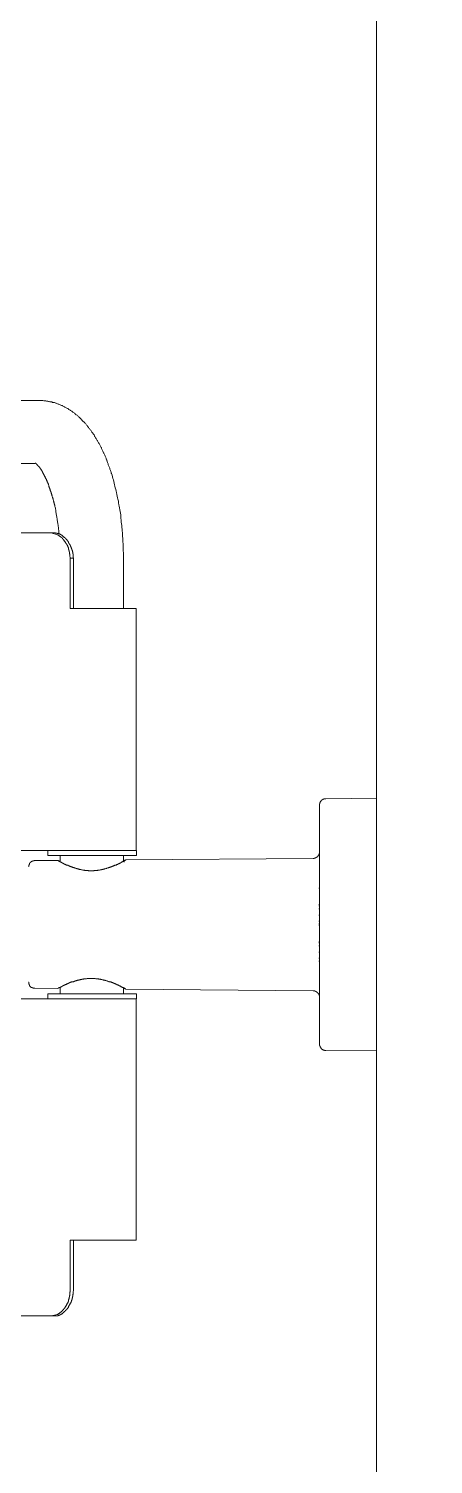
# Model space of a CAD drawing. Header units: millimetres. Extents: x -8913 to 62688, y -13000 to 43000.
# Drawn here: x 14667.4 to 14734.4, y 15195.5 to 15433.3 of the extents above; entities that cross this region are included whole.
import ezdxf
from ezdxf.xclip import XClip

# ---------------------------------------------------------------- set-up
doc = ezdxf.new("R2010")
doc.units = ezdxf.units.MM
doc.header["$MEASUREMENT"] = 0
doc.header["$XCLIPFRAME"] = 0
for name, color, linetype, lineweight in [('1735 X DT-5BR-GFP$0$M--PLASTER-0', 8, 'Continuous', 9), ('1735 X DT-5BR-GFP$0$N--SANITARY-1', 9, 'Continuous', 18), ('1735 X DT-5BR-GFP-Ext$0$A-HATCH ID PAVING', 251, 'Continuous', 0), ('Z--X-REF', 7, 'Continuous', 0)]:
    doc.layers.add(name, color=color, linetype=linetype, lineweight=lineweight)

# ---------------------------------------------------------------- blocks, each defined once
blk = doc.blocks.new('1735 X DT-5BR-GFP$0$A$C491B616C')
at = {"lineweight": 9, "ltscale": 5}
for points in [[(-35.2, 0), (-35.03, -13.64)], [(-35.2, 0), (32.71, 0)], [(32.62, -13.64), (32.71, 0)], [(-35.03, -13.64), (-35.03, -13.73), (-35.03, -13.81), (-35.03, -13.9), (-35.03, -13.98), (-35.03, -14.07), (-35.03, -14.15), (-34.94, -14.15), (-34.94, -14.24), (-34.94, -14.32), (-34.86, -14.41), (-34.86, -14.5), (-34.77, -14.5), (-34.77, -14.58), (-34.77, -14.67), (-34.69, -14.67), (-34.69, -14.75), (-34.6, -14.75), (-34.6, -14.84), (-34.52, -14.84), (-34.52, -14.92), (-34.43, -14.92), (-34.43, -15.01), (-34.35, -15.01), (-34.26, -15.09), (-34.18, -15.09), (-34.18, -15.18), (-34.09, -15.18), (-34, -15.18), (-33.92, -15.26), (-33.83, -15.26), (-33.75, -15.26), (-33.66, -15.26), (-33.66, -15.35), (-33.58, -15.35), (-33.49, -15.35), (-33.41, -15.35), (-33.32, -15.35)], [(-1.2, -15.35), (-33.32, -15.35)], [(-19.01, -17.05), (-19.01, -16.97), (-19.01, -16.88), (-19.01, -16.8), (-19.09, -16.8), (-19.09, -16.71), (-19.09, -16.63), (-19.09, -16.54), (-19.09, -16.46), (-19.18, -16.46), (-19.18, -16.37), (-19.18, -16.29), (-19.26, -16.29), (-19.26, -16.2), (-19.26, -16.12), (-19.35, -16.12), (-19.35, -16.03), (-19.44, -15.95), (-19.44, -15.86), (-19.52, -15.86), (-19.52, -15.78), (-19.61, -15.78), (-19.69, -15.69), (-19.78, -15.69), (-19.78, -15.6), (-19.86, -15.6), (-19.86, -15.52), (-19.95, -15.52), (-20.03, -15.52), (-20.12, -15.43), (-20.2, -15.43), (-20.29, -15.43), (-20.29, -15.35), (-20.37, -15.35), (-20.46, -15.35), (-20.54, -15.35), (-20.63, -15.35), (-20.71, -15.35)], [(-11, -15.52), (-11, -15.35)], [(-6.57, -15.52), (-6.57, -15.35)], [(-6.23, -15.52), (-6.23, -15.35)], [(-5.46, -15.52), (-5.46, -15.35)], [(-3.76, -15.52), (-3.76, -15.35)], [(-2.14, -15.52), (-2.14, -15.35)], [(-1.37, -15.52), (-1.37, -15.35)], [(30.92, -15.35), (-1.2, -15.35)], [(-1.03, -15.52), (-1.03, -15.35)], [(3.4, -15.52), (3.4, -15.35)], [(3.74, -15.52), (3.74, -15.35)], [(4.51, -15.52), (4.51, -15.35)], [(6.21, -15.52), (6.21, -15.35)], [(7.83, -15.52), (7.83, -15.35)], [(8.6, -15.52), (8.6, -15.35)], [(18.31, -15.35), (18.22, -15.35), (18.14, -15.35), (18.05, -15.35), (17.97, -15.35), (17.88, -15.35), (17.88, -15.43), (17.8, -15.43), (17.71, -15.43), (17.63, -15.43), (17.63, -15.52), (17.54, -15.52), (17.46, -15.52), (17.46, -15.6), (17.37, -15.6), (17.29, -15.69), (17.2, -15.69), (17.2, -15.78), (17.12, -15.78), (17.12, -15.86), (17.03, -15.86), (17.03, -15.95), (16.95, -15.95), (16.95, -16.03), (16.86, -16.12), (16.86, -16.2), (16.78, -16.2), (16.78, -16.29), (16.78, -16.37), (16.69, -16.37), (16.69, -16.46), (16.69, -16.54), (16.69, -16.63), (16.61, -16.63), (16.61, -16.71), (16.61, -16.8), (16.61, -16.88), (16.61, -16.97), (16.61, -17.05)], [(30.92, -15.35), (31.01, -15.35), (31.09, -15.35), (31.17, -15.35), (31.26, -15.35), (31.26, -15.26), (31.35, -15.26), (31.43, -15.26), (31.52, -15.26), (31.52, -15.18), (31.6, -15.18), (31.68, -15.18), (31.77, -15.09), (31.86, -15.09), (31.86, -15.01), (31.94, -15.01), (32.03, -14.92), (32.11, -14.84), (32.2, -14.75), (32.28, -14.67), (32.28, -14.58), (32.37, -14.58), (32.37, -14.5), (32.45, -14.41), (32.45, -14.32), (32.54, -14.24), (32.54, -14.15), (32.54, -14.07), (32.54, -13.98), (32.62, -13.98), (32.62, -13.9), (32.62, -13.81), (32.62, -13.73), (32.62, -13.64)], [(-19.01, -17.05), (-18.58, -67.53)], [(16.18, -67.53), (16.61, -17.05)], [(-21.14, -64.64), (-86.15, -64.64)], [(-86.15, -64.64), (-86.15, -82.37)], [(-19.78, -64.55), (-21.14, -64.55)], [(-21.14, -76.57), (-21.14, -64.55)], [(-19.78, -88.43), (-19.78, -64.55)], [(18.74, -64.55), (17.37, -64.55)], [(17.37, -64.55), (17.37, -88.43)], [(18.74, -64.55), (18.74, -76.57)], [(83.66, -64.64), (18.74, -64.64)], [(83.66, -64.64), (83.66, -82.37)], [(-99.69, -68.05), (-100.72, -68.05), (-101.14, -68.05), (-101.65, -68.13), (-102.17, -68.13), (-102.68, -68.13), (-103.1, -68.13), (-103.61, -68.13), (-104.13, -68.22), (-104.64, -68.22), (-105.06, -68.22), (-105.57, -68.3), (-106.08, -68.3), (-106.51, -68.3), (-107.02, -68.39), (-107.53, -68.39), (-107.96, -68.47), (-108.47, -68.47), (-108.98, -68.56), (-109.41, -68.64), (-109.92, -68.64), (-110.43, -68.73), (-110.86, -68.81), (-111.37, -68.81), (-111.79, -68.9), (-112.3, -68.98), (-112.73, -69.07), (-113.24, -69.16), (-113.67, -69.24), (-114.09, -69.32), (-114.6, -69.41), (-115.03, -69.41), (-115.54, -69.58), (-115.97, -69.67), (-116.39, -69.75), (-116.82, -69.84), (-117.33, -69.92), (-117.76, -70.01), (-118.18, -70.09), (-118.61, -70.26), (-119.04, -70.35), (-119.46, -70.43), (-119.89, -70.52), (-120.31, -70.69), (-120.74, -70.78), (-121.17, -70.94), (-121.59, -71.03), (-122.02, -71.12), (-122.27, -71.2), (-122.44, -71.29), (-122.61, -71.37), (-122.87, -71.37), (-123.04, -71.46), (-123.3, -71.54), (-123.47, -71.63), (-123.64, -71.71), (-123.89, -71.71), (-124.06, -71.8), (-124.23, -71.88), (-124.49, -71.97), (-124.66, -72.05), (-124.83, -72.14), (-125.08, -72.14), (-125.26, -72.22), (-125.43, -72.31), (-125.68, -72.4), (-125.85, -72.48), (-126.02, -72.57), (-126.19, -72.65), (-126.45, -72.74), (-126.62, -72.74), (-126.79, -72.82), (-126.96, -72.91), (-127.13, -72.99), (-127.39, -73.08), (-127.55, -73.16), (-127.73, -73.25), (-127.9, -73.33), (-128.07, -73.42), (-128.24, -73.5), (-128.49, -73.59), (-128.66, -73.67), (-128.83, -73.76), (-129.01, -73.85), (-129.18, -73.93), (-129.34, -74.01), (-129.51, -74.1), (-129.69, -74.19), (-129.86, -74.27), (-130.03, -74.36), (-130.2, -74.44), (-130.37, -74.53), (-130.54, -74.61), (-130.71, -74.78), (-130.88, -74.87), (-131.05, -74.95), (-131.22, -75.04), (-131.39, -75.12), (-131.56, -75.21), (-131.73, -75.29), (-131.9, -75.38), (-132.07, -75.55), (-132.24, -75.64), (-132.41, -75.72), (-132.5, -75.81), (-132.67, -75.89), (-132.84, -75.98), (-133.01, -76.15), (-133.18, -76.23), (-133.35, -76.32), (-133.44, -76.4), (-133.61, -76.57), (-133.78, -76.66), (-133.95, -76.74), (-134.12, -76.83), (-134.2, -77), (-134.37, -77.08), (-134.54, -77.17), (-134.63, -77.34), (-134.8, -77.43), (-134.97, -77.51), (-135.14, -77.68), (-135.22, -77.77), (-135.39, -77.85), (-135.48, -78.02), (-135.65, -78.11), (-135.82, -78.19), (-135.91, -78.36), (-136.08, -78.45), (-136.25, -78.62), (-136.33, -78.7), (-136.5, -78.88), (-136.59, -78.96), (-136.76, -79.13), (-136.84, -79.22), (-137.01, -79.3), (-137.1, -79.47), (-137.27, -79.64), (-137.35, -79.73), (-137.52, -79.9), (-137.61, -79.98), (-137.69, -80.15), (-137.86, -80.24), (-137.95, -80.41), (-138.12, -80.49), (-138.21, -80.67), (-138.29, -80.84), (-138.46, -80.92), (-138.55, -81.09), (-138.63, -81.26), (-138.8, -81.35), (-138.89, -81.52), (-138.97, -81.69), (-139.06, -81.77), (-139.23, -81.95), (-139.31, -82.12), (-139.4, -82.29), (-139.48, -82.37), (-139.57, -82.54), (-139.65, -82.71), (-139.74, -82.88), (-139.91, -82.97), (-139.99, -83.14), (-140.08, -83.31), (-140.17, -83.48), (-140.25, -83.65), (-140.34, -83.82), (-140.42, -83.91), (-140.51, -84.08), (-140.59, -84.25), (-140.68, -84.42), (-140.76, -84.59), (-140.76, -84.76), (-140.85, -84.93), (-140.93, -85.1), (-141.02, -85.27), (-141.1, -85.44), (-141.1, -85.61), (-141.19, -85.78), (-141.27, -85.95), (-141.36, -86.12), (-141.36, -86.29), (-141.44, -86.47), (-141.53, -86.63), (-141.53, -86.81), (-141.61, -86.97), (-141.61, -87.15), (-141.7, -87.32), (-141.78, -87.49), (-141.78, -87.66), (-141.78, -87.83), (-141.87, -88), (-141.87, -88.25), (-141.96, -88.43), (-141.96, -88.6), (-141.96, -88.77), (-142.04, -88.94), (-142.04, -89.11), (-142.04, -89.28), (-142.04, -89.45), (-142.13, -89.71), (-142.13, -89.88), (-142.13, -90.05), (-142.13, -90.22), (-142.13, -90.39), (-142.13, -90.56), (-142.13, -90.98)], [(-86.15, -68.05), (-99.69, -68.05)], [(-18.24, -68.05), (-19.78, -68.05)], [(-18.5, -67.53), (-18.58, -67.45), (-18.58, -67.53), (-18.5, -67.53), (-18.5, -67.62), (-18.41, -67.62), (-18.41, -67.7), (-18.41, -67.79), (-18.33, -67.79), (-18.33, -67.88), (-18.33, -67.96), (-18.24, -67.96), (-18.24, -68.05), (-18.16, -68.13), (-18.16, -68.22), (-18.07, -68.3), (-18.07, -68.39), (-18.07, -68.47), (-17.99, -68.47), (-17.99, -68.56), (-17.9, -68.64), (-17.9, -68.73), (-17.82, -68.81), (-17.82, -68.9), (-17.73, -68.9), (-17.73, -68.98), (-17.73, -69.07), (-17.65, -69.16), (-17.65, -69.24), (-17.56, -69.32), (-17.56, -69.41), (-17.56, -69.49), (-17.48, -69.49), (-17.48, -69.58), (-17.39, -69.67), (-17.39, -69.75), (-17.39, -69.84), (-17.3, -69.92), (-17.22, -70.01), (-17.22, -70.09), (-17.22, -70.18), (-17.14, -70.26), (-17.14, -70.35), (-17.05, -70.43), (-17.05, -70.52), (-17.05, -70.6), (-16.97, -70.69), (-16.97, -70.78), (-16.88, -70.86), (-16.88, -70.94), (-16.88, -71.03), (-16.79, -71.12), (-16.79, -71.2), (-16.71, -71.29), (-16.71, -71.37), (-16.71, -71.46), (-16.62, -71.54), (-16.62, -71.71), (-16.54, -71.8), (-16.54, -71.88), (-16.54, -71.97), (-16.45, -72.05), (-16.45, -72.14), (-16.45, -72.22), (-16.37, -72.4), (-16.37, -72.48), (-16.37, -72.57), (-16.28, -72.65), (-16.28, -72.74), (-16.28, -72.82), (-16.2, -72.99), (-16.2, -73.08), (-16.2, -73.16), (-16.11, -73.25), (-16.11, -73.42), (-16.11, -73.5), (-16.03, -73.59), (-16.03, -73.67), (-16.03, -73.85), (-16.03, -73.93), (-15.94, -74.01), (-15.94, -74.19), (-15.94, -74.27), (-15.94, -74.36), (-15.86, -74.53), (-15.86, -74.61), (-15.86, -74.7), (-15.86, -74.87), (-15.86, -74.95), (-15.77, -75.04), (-15.77, -75.21), (-15.77, -75.29), (-15.77, -75.38), (-15.77, -75.55), (-15.77, -75.64), (-15.77, -75.72), (-15.77, -75.89), (-15.77, -75.98), (-15.69, -76.06), (-15.69, -76.23), (-15.69, -76.32), (-15.69, -76.49), (-15.69, -76.57), (-15.69, -76.66), (-15.69, -76.83), (-15.69, -76.92), (-15.69, -77), (-15.69, -77.17), (-15.69, -77.26), (-15.69, -77.43), (-15.77, -77.51), (-15.77, -77.6), (-15.77, -77.77), (-15.77, -77.85), (-15.77, -77.94), (-15.77, -78.11), (-15.77, -78.19), (-15.77, -78.28), (-15.77, -78.45), (-15.86, -78.53), (-15.86, -78.62), (-15.86, -78.79), (-15.86, -78.88), (-15.86, -78.96), (-15.94, -79.13), (-15.94, -79.22), (-15.94, -79.3), (-15.94, -79.39), (-16.03, -79.56), (-16.03, -79.64), (-16.03, -79.73), (-16.03, -79.9), (-16.11, -79.98), (-16.11, -80.07), (-16.11, -80.15), (-16.2, -80.24), (-16.2, -80.41), (-16.2, -80.49), (-16.28, -80.58), (-16.28, -80.67), (-16.28, -80.75), (-16.37, -80.92), (-16.37, -81.01), (-16.37, -81.09), (-16.45, -81.18), (-16.45, -81.26), (-16.45, -81.35), (-16.54, -81.43), (-16.54, -81.6), (-16.54, -81.69), (-16.62, -81.77), (-16.62, -81.86), (-16.71, -81.95), (-16.71, -82.03), (-16.71, -82.12), (-16.79, -82.2), (-16.79, -82.29), (-16.79, -82.37), (-16.88, -82.46), (-16.88, -82.54), (-16.97, -82.63), (-16.97, -82.71), (-16.97, -82.8), (-17.05, -82.88), (-17.05, -82.97), (-17.14, -83.05), (-17.14, -83.14), (-17.14, -83.22), (-17.22, -83.22), (-17.22, -83.31), (-17.22, -83.4), (-17.3, -83.48), (-17.3, -83.56), (-17.39, -83.65), (-17.39, -83.74), (-17.48, -83.82), (-17.48, -83.91), (-17.48, -83.99), (-17.56, -83.99), (-17.56, -84.08), (-17.65, -84.16), (-17.65, -84.25), (-17.73, -84.33), (-17.73, -84.42), (-17.73, -84.5), (-17.82, -84.5), (-17.82, -84.59), (-17.82, -84.67), (-17.9, -84.67), (-17.9, -84.76), (-17.99, -84.84), (-17.99, -84.93), (-17.99, -85.01), (-18.07, -85.01), (-18.07, -85.1), (-18.07, -85.19), (-18.16, -85.19), (-18.16, -85.27), (-18.16, -85.36), (-18.24, -85.36), (-18.24, -85.44), (-18.24, -85.53), (-18.33, -85.53), (-18.33, -85.61), (-18.41, -85.61), (-18.41, -85.7)], [(17.37, -68.05), (15.75, -68.05)], [(15.84, -68.05), (15.92, -68.05), (15.92, -67.96), (15.92, -67.88), (16.01, -67.88), (16.01, -67.79), (16.01, -67.7), (16.1, -67.7), (16.1, -67.62)], [(-21.14, -85.78), (-21.14, -76.57)], [(18.74, -76.57), (18.74, -85.78)], [(-106.51, -86.55), (-106.51, -86.47), (-106.51, -86.38), (-106.43, -86.38), (-106.43, -86.29), (-106.43, -86.21), (-106.43, -86.12), (-106.43, -86.04), (-106.43, -85.95), (-106.43, -85.87), (-106.34, -85.87), (-106.34, -85.78), (-106.34, -85.7), (-106.34, -85.61), (-106.34, -85.53), (-106.26, -85.53), (-106.26, -85.44), (-106.26, -85.36), (-106.26, -85.27), (-106.17, -85.27), (-106.17, -85.19), (-106.17, -85.1), (-106.08, -85.01), (-106.08, -84.93), (-106, -84.93), (-106, -84.84), (-106, -84.76), (-105.91, -84.76), (-105.91, -84.67), (-105.83, -84.59), (-105.83, -84.5), (-105.74, -84.5)], [(-99.69, -82.37), (-99.86, -82.37), (-99.95, -82.37), (-100.12, -82.46), (-100.21, -82.46), (-100.29, -82.46), (-100.38, -82.46), (-100.46, -82.46), (-100.55, -82.46), (-100.63, -82.46), (-100.72, -82.46), (-100.8, -82.46), (-100.89, -82.54), (-100.97, -82.54), (-101.06, -82.54), (-101.14, -82.54), (-101.23, -82.54), (-101.32, -82.54), (-101.4, -82.54), (-101.4, -82.63), (-101.48, -82.63), (-101.57, -82.63), (-101.65, -82.63), (-101.74, -82.63), (-101.74, -82.71), (-101.82, -82.71), (-101.91, -82.71), (-102, -82.71), (-102.08, -82.71), (-102.08, -82.8), (-102.17, -82.8), (-102.25, -82.8), (-102.34, -82.8), (-102.34, -82.88), (-102.42, -82.88), (-102.51, -82.88), (-102.59, -82.97), (-102.68, -82.97), (-102.76, -82.97), (-102.76, -83.05), (-102.85, -83.05), (-102.93, -83.05), (-103.02, -83.14), (-103.1, -83.14), (-103.19, -83.22), (-103.27, -83.22), (-103.27, -83.31), (-103.36, -83.31), (-103.44, -83.31), (-103.44, -83.4), (-103.53, -83.4), (-103.61, -83.4), (-103.61, -83.48), (-103.7, -83.48), (-103.79, -83.56), (-103.87, -83.56), (-103.87, -83.65), (-103.96, -83.65), (-104.04, -83.74), (-104.13, -83.74), (-104.21, -83.82), (-104.3, -83.91), (-104.38, -83.99), (-104.47, -83.99), (-104.55, -84.08), (-104.64, -84.16), (-104.72, -84.16), (-104.72, -84.25), (-104.81, -84.25), (-104.81, -84.33), (-104.89, -84.33), (-104.89, -84.42), (-104.98, -84.42), (-104.98, -84.5), (-105.06, -84.5), (-105.06, -84.59), (-105.15, -84.59), (-105.15, -84.67), (-105.23, -84.67), (-105.23, -84.76), (-105.32, -84.76), (-105.32, -84.84), (-105.4, -84.84), (-105.4, -84.93), (-105.49, -84.93), (-105.49, -85.01), (-105.57, -85.1), (-105.57, -85.19), (-105.66, -85.19), (-105.66, -85.27), (-105.74, -85.36), (-105.83, -85.44), (-105.83, -85.53), (-105.91, -85.53), (-105.91, -85.61), (-106, -85.7), (-106, -85.78)], [(-105.74, -84.5), (-105.66, -84.33), (-105.57, -84.25), (-105.49, -84.16), (-105.4, -84.08), (-105.4, -83.99), (-105.32, -83.99), (-105.23, -83.91), (-105.23, -83.82), (-105.15, -83.82), (-105.15, -83.74), (-105.06, -83.74), (-105.06, -83.65), (-104.98, -83.65), (-104.98, -83.56), (-104.89, -83.56), (-104.89, -83.48), (-104.81, -83.48), (-104.72, -83.4), (-104.72, -83.31), (-104.64, -83.31), (-104.55, -83.22), (-104.47, -83.22), (-104.47, -83.14), (-104.38, -83.14), (-104.38, -83.05), (-104.3, -83.05), (-104.21, -82.97), (-104.13, -82.97), (-104.13, -82.88), (-104.04, -82.88), (-103.96, -82.8), (-103.87, -82.8), (-103.87, -82.71), (-103.79, -82.71), (-103.7, -82.71), (-103.7, -82.63), (-103.61, -82.63), (-103.53, -82.54), (-103.44, -82.54), (-103.36, -82.46), (-103.27, -82.46), (-103.27, -82.37), (-103.19, -82.37), (-103.1, -82.37), (-103.1, -82.29), (-103.02, -82.29), (-102.93, -82.29), (-102.85, -82.2), (-102.76, -82.2), (-102.68, -82.2), (-102.68, -82.12), (-102.59, -82.12), (-102.51, -82.12), (-102.42, -82.03), (-102.34, -82.03), (-102.25, -82.03), (-102.25, -81.95), (-102.17, -81.95), (-102.08, -81.95), (-102, -81.95), (-102, -81.86), (-101.91, -81.86), (-101.82, -81.86), (-101.74, -81.86), (-101.65, -81.77), (-101.57, -81.77), (-101.48, -81.77), (-101.4, -81.77), (-101.32, -81.69), (-101.23, -81.69), (-101.14, -81.69), (-101.06, -81.69), (-100.97, -81.69), (-100.89, -81.69), (-100.89, -81.6), (-100.8, -81.6), (-100.72, -81.6), (-100.63, -81.6), (-100.55, -81.6), (-100.46, -81.6), (-100.38, -81.6), (-100.29, -81.6), (-100.21, -81.6), (-100.12, -81.6), (-100.04, -81.6), (-99.95, -81.6), (-99.78, -81.6), (-99.69, -81.52)], [(-99.69, -81.52), (-99.69, -82.37)], [(-86.15, -81.52), (-99.69, -81.52)], [(-86.15, -82.37), (-99.69, -82.37)], [(83.66, -81.52), (97.29, -81.52)], [(83.66, -82.37), (97.29, -82.37)], [(97.29, -81.52), (97.46, -81.6), (97.63, -81.6), (97.72, -81.6), (97.89, -81.6), (97.97, -81.6), (98.06, -81.6), (98.14, -81.6), (98.23, -81.69), (98.31, -81.69), (98.4, -81.69), (98.48, -81.69), (98.57, -81.69), (98.66, -81.69), (98.74, -81.69), (98.82, -81.69), (98.82, -81.77), (98.91, -81.77), (99, -81.77), (99.08, -81.77), (99.17, -81.77), (99.25, -81.86), (99.33, -81.86), (99.42, -81.86), (99.51, -81.86), (99.59, -81.86), (99.59, -81.95), (99.68, -81.95), (99.76, -81.95), (99.85, -82.03), (99.93, -82.03), (100.02, -82.03), (100.1, -82.03), (100.1, -82.12), (100.19, -82.12), (100.27, -82.12), (100.36, -82.2), (100.45, -82.2), (100.53, -82.29), (100.61, -82.29), (100.7, -82.37), (100.79, -82.37), (100.87, -82.46), (100.96, -82.46), (101.04, -82.54), (101.12, -82.54), (101.12, -82.63), (101.21, -82.63), (101.3, -82.71), (101.38, -82.71), (101.46, -82.8), (101.55, -82.8), (101.55, -82.88), (101.64, -82.88), (101.72, -82.97), (101.81, -82.97), (101.81, -83.05), (101.89, -83.05), (101.98, -83.14), (102.06, -83.22), (102.15, -83.22), (102.15, -83.31), (102.23, -83.31), (102.23, -83.4), (102.32, -83.4), (102.4, -83.48), (102.49, -83.48), (102.49, -83.56), (102.58, -83.65), (102.66, -83.65), (102.66, -83.74), (102.74, -83.74), (102.74, -83.82), (102.83, -83.82), (102.83, -83.91), (102.91, -83.99), (103, -83.99), (103, -84.08), (103.09, -84.16), (103.17, -84.25), (103.17, -84.33), (103.25, -84.33), (103.25, -84.42), (103.34, -84.5)], [(103.6, -85.78), (103.51, -85.7), (103.51, -85.61), (103.43, -85.53), (103.34, -85.44), (103.34, -85.36), (103.25, -85.27), (103.17, -85.27), (103.17, -85.19), (103.09, -85.1), (103.09, -85.01), (103, -85.01), (103, -84.93), (102.91, -84.84), (102.83, -84.84), (102.83, -84.76), (102.74, -84.67), (102.74, -84.59), (102.66, -84.59), (102.66, -84.5), (102.58, -84.5), (102.58, -84.42), (102.49, -84.42), (102.49, -84.33), (102.4, -84.33), (102.32, -84.25), (102.23, -84.16), (102.15, -84.16), (102.15, -84.08), (102.06, -84.08), (102.06, -83.99), (101.98, -83.99), (101.89, -83.91), (101.81, -83.82), (101.72, -83.82), (101.72, -83.74), (101.64, -83.74), (101.55, -83.65), (101.46, -83.65), (101.38, -83.56), (101.3, -83.48), (101.21, -83.48), (101.12, -83.4), (101.04, -83.4), (100.96, -83.31), (100.87, -83.31), (100.79, -83.22), (100.7, -83.22), (100.61, -83.14), (100.53, -83.14), (100.45, -83.05), (100.36, -83.05), (100.27, -82.97), (100.19, -82.97), (100.1, -82.97), (100.1, -82.88), (100.02, -82.88), (99.93, -82.88), (99.93, -82.8), (99.85, -82.8), (99.76, -82.8), (99.68, -82.8), (99.59, -82.71), (99.51, -82.71), (99.42, -82.71), (99.33, -82.63), (99.25, -82.63), (99.17, -82.63), (99.08, -82.63), (99, -82.63), (99, -82.54), (98.91, -82.54), (98.82, -82.54), (98.74, -82.54), (98.66, -82.54), (98.57, -82.54), (98.48, -82.46), (98.4, -82.46), (98.31, -82.46), (98.23, -82.46), (98.14, -82.46), (98.06, -82.46), (97.97, -82.46), (97.89, -82.46), (97.8, -82.46), (97.72, -82.46), (97.63, -82.46), (97.55, -82.37), (97.38, -82.37), (97.29, -82.37)], [(103.34, -84.5), (103.43, -84.59), (103.43, -84.67), (103.51, -84.76), (103.51, -84.84), (103.6, -84.93), (103.6, -85.01), (103.68, -85.01), (103.68, -85.1), (103.68, -85.19), (103.76, -85.19), (103.76, -85.27), (103.76, -85.36), (103.85, -85.44), (103.85, -85.53), (103.85, -85.61), (103.94, -85.61), (103.94, -85.7), (103.94, -85.78), (103.94, -85.87), (104.02, -85.87), (104.02, -85.95), (104.02, -86.04), (104.02, -86.12), (104.02, -86.21), (104.02, -86.29), (104.02, -86.38), (104.02, -86.47), (104.02, -86.55)], [(-125.34, -91.75), (-125.26, -91.75), (-125.26, -91.67), (-125.17, -91.67), (-125.17, -91.58), (-125.08, -91.5), (-125.08, -91.41), (-125, -91.41), (-125, -91.33), (-124.91, -91.33), (-124.83, -91.24), (-124.83, -91.15), (-124.74, -91.15), (-124.66, -91.07), (-124.57, -91.07), (-124.57, -90.98), (-124.49, -90.98), (-124.49, -90.9), (-124.4, -90.9), (-124.4, -90.81), (-124.32, -90.81), (-124.23, -90.73), (-124.15, -90.73), (-124.15, -90.64), (-124.06, -90.64), (-124.06, -90.56), (-123.98, -90.56), (-123.89, -90.47), (-123.81, -90.47), (-123.81, -90.39), (-123.72, -90.39), (-123.64, -90.3), (-123.55, -90.22), (-123.47, -90.22), (-123.38, -90.13), (-123.3, -90.13), (-123.3, -90.05), (-123.21, -90.05), (-123.13, -89.96), (-123.04, -89.96), (-123.04, -89.88), (-122.95, -89.88), (-122.87, -89.88), (-122.78, -89.79), (-122.7, -89.71), (-122.61, -89.71), (-122.53, -89.62), (-122.44, -89.62), (-122.36, -89.53), (-122.27, -89.53), (-122.19, -89.45), (-122.1, -89.45), (-122.1, -89.36), (-122.02, -89.36), (-121.93, -89.36), (-121.85, -89.28), (-121.76, -89.28), (-121.68, -89.19), (-121.59, -89.11), (-121.51, -89.11), (-121.42, -89.11), (-121.34, -89.02), (-121.25, -89.02), (-121.17, -88.94), (-121.08, -88.94), (-121, -88.85), (-120.91, -88.85), (-120.82, -88.77), (-120.74, -88.77), (-120.65, -88.77), (-120.57, -88.68), (-120.48, -88.68), (-120.4, -88.6), (-120.31, -88.6), (-120.23, -88.6), (-120.14, -88.51), (-120.06, -88.51), (-120.06, -88.43), (-119.97, -88.43), (-119.89, -88.43), (-119.8, -88.34), (-119.72, -88.34), (-119.63, -88.25), (-119.55, -88.25), (-119.46, -88.25), (-119.29, -88.17), (-119.21, -88.17), (-119.12, -88.09), (-119.04, -88.09), (-118.95, -88.09), (-118.87, -88), (-118.78, -88), (-118.7, -88), (-118.61, -87.92), (-118.53, -87.92), (-118.44, -87.83), (-118.35, -87.83), (-118.27, -87.83), (-118.18, -87.74), (-118.1, -87.74), (-117.93, -87.74), (-117.84, -87.66), (-117.76, -87.66), (-117.67, -87.57), (-117.59, -87.57), (-117.5, -87.57), (-117.42, -87.49), (-117.25, -87.49), (-117.16, -87.49), (-117.08, -87.4), (-116.99, -87.4), (-116.91, -87.4), (-116.82, -87.32), (-116.65, -87.32), (-116.56, -87.32), (-116.48, -87.23), (-116.39, -87.23), (-116.31, -87.23), (-116.14, -87.15), (-116.05, -87.15), (-115.97, -87.06), (-115.88, -87.06), (-115.8, -87.06), (-115.63, -86.97), (-115.54, -86.97), (-115.46, -86.97), (-115.37, -86.97), (-115.2, -86.89), (-115.12, -86.89), (-115.03, -86.89), (-114.95, -86.81), (-114.78, -86.81), (-114.69, -86.81), (-114.6, -86.72), (-114.52, -86.72), (-114.35, -86.72), (-114.27, -86.63), (-114.18, -86.63), (-114.01, -86.63), (-113.92, -86.55), (-113.84, -86.55), (-113.75, -86.55), (-113.58, -86.55), (-113.41, -86.47), (-113.16, -86.38), (-112.9, -86.38), (-112.73, -86.29), (-112.48, -86.29), (-112.22, -86.21), (-112.05, -86.21), (-111.79, -86.12), (-111.54, -86.12), (-111.28, -86.04), (-111.11, -86.04), (-110.86, -85.95), (-110.6, -85.95), (-110.34, -85.87), (-110.09, -85.87), (-109.92, -85.87), (-109.66, -85.78), (-109.41, -85.78), (-109.15, -85.7), (-108.9, -85.7), (-108.64, -85.61), (-108.47, -85.61), (-108.3, -85.61), (-108.22, -85.61), (-108.04, -85.53), (-107.96, -85.53), (-107.79, -85.53), (-107.7, -85.53), (-107.53, -85.53), (-107.45, -85.53), (-107.28, -85.44), (-107.19, -85.44), (-107.11, -85.44), (-106.94, -85.44), (-106.85, -85.44), (-106.68, -85.44), (-106.6, -85.44), (-106.43, -85.44), (-106.34, -85.36), (-106.17, -85.36)], [(-106, -85.78), (-106.51, -87.49)], [(-106.51, -87.49), (-106.51, -86.55)], [(-106.51, -87.49), (-106.51, -146.41)], [(-21.14, -95.84), (-21.14, -85.78)], [(-21.14, -88.43), (-19.78, -88.43)], [(-19.78, -85.1), (-18.07, -85.1)], [(-18.24, -85.19), (-18.24, -85.27), (-18.24, -85.36), (-18.33, -85.36), (-18.33, -85.44), (-18.33, -85.53), (-18.41, -85.53), (-18.41, -85.61), (-18.41, -85.7)], [(-18.41, -85.7), (-18.41, -91.92)], [(15.67, -85.1), (17.37, -85.1)], [(15.92, -91.92), (16.01, -85.7)], [(17.37, -88.43), (18.74, -88.43)], [(18.74, -85.78), (18.74, -95.84)], [(104.02, -87.49), (103.6, -85.78)], [(104.02, -86.55), (104.02, -87.49)], [(104.02, -87.49), (104.02, -146.41)], [(-142.13, -90.98), (-142.13, -119.72)], [(-125.17, -119.72), (-125.17, -91.84)], [(-18.41, -91.92), (-18.41, -92.01), (-18.41, -92.09), (-18.33, -92.09), (-18.33, -92.18), (-18.33, -92.26), (-18.33, -92.35), (-18.33, -92.43), (-18.24, -92.43), (-18.24, -92.52), (-18.24, -92.6), (-18.24, -92.69), (-18.16, -92.69), (-18.16, -92.77), (-18.07, -92.86), (-18.07, -92.95), (-17.99, -92.95), (-17.99, -93.03), (-17.9, -93.03), (-17.9, -93.12), (-17.82, -93.12), (-17.82, -93.2), (-17.73, -93.2), (-17.73, -93.29), (-17.65, -93.29), (-17.56, -93.29), (-17.56, -93.37), (-17.48, -93.37), (-17.39, -93.46), (-17.3, -93.46), (-17.22, -93.46), (-17.22, -93.54), (-17.14, -93.54), (-17.05, -93.54), (-16.97, -93.54), (-16.88, -93.54), (-16.79, -93.54), (-16.79, -93.63)], [(14.31, -93.63), (14.31, -93.54), (14.39, -93.54), (14.47, -93.54), (14.56, -93.54), (14.65, -93.54), (14.73, -93.54), (14.82, -93.46), (14.9, -93.46), (14.99, -93.46), (14.99, -93.37), (15.07, -93.37), (15.16, -93.37), (15.16, -93.29), (15.24, -93.29), (15.24, -93.2), (15.33, -93.2), (15.41, -93.12), (15.5, -93.12), (15.5, -93.03), (15.58, -92.95), (15.58, -92.86), (15.67, -92.86), (15.67, -92.77), (15.75, -92.77), (15.75, -92.69), (15.75, -92.6), (15.84, -92.6), (15.84, -92.52), (15.84, -92.43), (15.84, -92.35), (15.92, -92.35), (15.92, -92.26), (15.92, -92.18), (15.92, -92.09), (15.92, -92.01), (15.92, -91.92)]]:
    blk.add_lwpolyline(points, dxfattribs=at)
for points, knots in [([(-17.99, -67.88), (-17.99, -67.88), (-18.07, -67.88), (-18.07, -67.88), (-18.07, -67.88), (-18.16, -67.88), (-18.16, -67.88), (-18.16, -67.88), (-18.24, -67.88), (-18.24, -67.88), (-18.24, -67.88), (-18.33, -67.88), (-18.33, -67.88), (-18.33, -67.88), (-18.33, -67.79), (-18.33, -67.79), (-18.33, -67.79), (-18.41, -67.79), (-18.41, -67.79), (-18.41, -67.79), (-18.41, -67.7), (-18.41, -67.7), (-18.41, -67.7), (-18.5, -67.7), (-18.5, -67.7), (-18.5, -67.7), (-18.5, -67.62), (-18.5, -67.62), (-18.5, -67.62), (-18.5, -67.7), (-18.5, -67.7), (-18.5, -67.7), (-18.5, -67.79), (-18.5, -67.79), (-18.5, -67.79), (-18.41, -67.79), (-18.41, -67.79), (-18.41, -67.79), (-18.41, -67.88), (-18.41, -67.88), (-18.41, -67.88), (-18.41, -67.96), (-18.41, -67.96), (-18.41, -67.96), (-18.33, -67.96), (-18.33, -67.96), (-18.33, -67.96), (-18.33, -68.05), (-18.33, -68.05), (-18.33, -68.05), (-18.33, -68.13), (-18.33, -68.13), (-18.33, -68.13), (-18.24, -68.13), (-18.24, -68.13)], [0, 0, 0, 0, 1, 1, 1, 2, 2, 2, 3, 3, 3, 4, 4, 4, 5, 5, 5, 6, 6, 6, 7, 7, 7, 8, 8, 8, 9, 9, 9, 10, 10, 10, 11, 11, 11, 12, 12, 12, 13, 13, 13, 14, 14, 14, 15, 15, 15, 16, 16, 16, 17, 17, 17, 18, 18, 18, 18]), ([(15.92, -85.61), (15.92, -85.61), (15.92, -85.53), (15.92, -85.53), (15.92, -85.53), (15.84, -85.53), (15.84, -85.53), (15.84, -85.53), (15.84, -85.44), (15.84, -85.44), (15.84, -85.44), (15.75, -85.36), (15.75, -85.36), (15.75, -85.36), (15.75, -85.27), (15.75, -85.27), (15.75, -85.27), (15.67, -85.19), (15.67, -85.19), (15.67, -85.19), (15.67, -85.1), (15.67, -85.1), (15.67, -85.1), (15.58, -85.1), (15.58, -85.1), (15.58, -85.1), (15.58, -85.01), (15.58, -85.01), (15.58, -85.01), (15.58, -84.93), (15.58, -84.93), (15.58, -84.93), (15.5, -84.84), (15.5, -84.84), (15.5, -84.84), (15.5, -84.76), (15.5, -84.76), (15.5, -84.76), (15.41, -84.76), (15.41, -84.76), (15.41, -84.76), (15.41, -84.67), (15.41, -84.67), (15.41, -84.67), (15.41, -84.59), (15.41, -84.59), (15.41, -84.59), (15.33, -84.59), (15.33, -84.59), (15.33, -84.59), (15.33, -84.5), (15.33, -84.5), (15.33, -84.5), (15.33, -84.42), (15.33, -84.42), (15.33, -84.42), (15.24, -84.42), (15.24, -84.42), (15.24, -84.42), (15.24, -84.33), (15.24, -84.33), (15.24, -84.33), (15.24, -84.25), (15.24, -84.25), (15.24, -84.25), (15.16, -84.25), (15.16, -84.25), (15.16, -84.25), (15.16, -84.16), (15.16, -84.16), (15.16, -84.16), (15.16, -84.08), (15.16, -84.08), (15.16, -84.08), (15.07, -84.08), (15.07, -84.08), (15.07, -84.08), (15.07, -83.99), (15.07, -83.99), (15.07, -83.99), (15.07, -83.91), (15.07, -83.91), (15.07, -83.91), (14.99, -83.82), (14.99, -83.82), (14.99, -83.82), (14.99, -83.74), (14.99, -83.74), (14.99, -83.74), (14.9, -83.65), (14.9, -83.65), (14.9, -83.65), (14.9, -83.56), (14.9, -83.56), (14.9, -83.56), (14.9, -83.48), (14.9, -83.48), (14.9, -83.48), (14.82, -83.4), (14.82, -83.4), (14.82, -83.4), (14.73, -83.31), (14.73, -83.31), (14.73, -83.31), (14.73, -83.22), (14.73, -83.22), (14.73, -83.22), (14.73, -83.14), (14.73, -83.14), (14.73, -83.14), (14.65, -83.05), (14.65, -83.05), (14.65, -83.05), (14.65, -82.97), (14.65, -82.97), (14.65, -82.97), (14.65, -82.88), (14.65, -82.88), (14.65, -82.88), (14.56, -82.8), (14.56, -82.8), (14.56, -82.8), (14.56, -82.71), (14.56, -82.71), (14.56, -82.71), (14.47, -82.71), (14.47, -82.71), (14.47, -82.71), (14.47, -82.63), (14.47, -82.63), (14.47, -82.63), (14.47, -82.54), (14.47, -82.54), (14.47, -82.54), (14.39, -82.46), (14.39, -82.46), (14.39, -82.46), (14.39, -82.37), (14.39, -82.37), (14.39, -82.37), (14.31, -82.29), (14.31, -82.29), (14.31, -82.29), (14.31, -82.2), (14.31, -82.2), (14.31, -82.2), (14.31, -82.12), (14.31, -82.12), (14.31, -82.12), (14.22, -82.03), (14.22, -82.03), (14.22, -82.03), (14.22, -81.86), (14.22, -81.86), (14.22, -81.86), (14.22, -81.77), (14.22, -81.77), (14.22, -81.77), (14.14, -81.69), (14.14, -81.69), (14.14, -81.69), (14.14, -81.6), (14.14, -81.6), (14.14, -81.6), (14.14, -81.52), (14.14, -81.52), (14.14, -81.52), (14.05, -81.43), (14.05, -81.43), (14.05, -81.43), (14.05, -81.35), (14.05, -81.35), (14.05, -81.35), (13.96, -81.26), (13.96, -81.26), (13.96, -81.26), (13.96, -81.18), (13.96, -81.18), (13.96, -81.18), (13.96, -81.09), (13.96, -81.09), (13.96, -81.09), (13.88, -81.01), (13.88, -81.01), (13.88, -81.01), (13.88, -80.84), (13.88, -80.84), (13.88, -80.84), (13.88, -80.75), (13.88, -80.75), (13.88, -80.75), (13.79, -80.67), (13.79, -80.67), (13.79, -80.67), (13.79, -80.58), (13.79, -80.58), (13.79, -80.58), (13.79, -80.49), (13.79, -80.49), (13.79, -80.49), (13.71, -80.41), (13.71, -80.41), (13.71, -80.41), (13.71, -80.24), (13.71, -80.24), (13.71, -80.24), (13.71, -80.15), (13.71, -80.15), (13.71, -80.15), (13.71, -80.07), (13.71, -80.07), (13.71, -80.07), (13.62, -79.98), (13.62, -79.98), (13.62, -79.98), (13.62, -79.81), (13.62, -79.81), (13.62, -79.81), (13.62, -79.73), (13.62, -79.73), (13.62, -79.73), (13.54, -79.64), (13.54, -79.64), (13.54, -79.64), (13.54, -79.56), (13.54, -79.56), (13.54, -79.56), (13.54, -79.47), (13.54, -79.47), (13.54, -79.47), (13.54, -79.3), (13.54, -79.3), (13.54, -79.3), (13.45, -79.22), (13.45, -79.22), (13.45, -79.22), (13.45, -79.13), (13.45, -79.13), (13.45, -79.13), (13.45, -78.96), (13.45, -78.96), (13.45, -78.96), (13.45, -78.88), (13.45, -78.88), (13.45, -78.88), (13.45, -78.79), (13.45, -78.79), (13.45, -78.79), (13.37, -78.7), (13.37, -78.7), (13.37, -78.7), (13.37, -78.53), (13.37, -78.53), (13.37, -78.53), (13.37, -78.45), (13.37, -78.45), (13.37, -78.45), (13.37, -78.36), (13.37, -78.36), (13.37, -78.36), (13.37, -78.19), (13.37, -78.19), (13.37, -78.19), (13.37, -78.11), (13.37, -78.11), (13.37, -78.11), (13.37, -78.02), (13.37, -78.02), (13.37, -78.02), (13.28, -77.85), (13.28, -77.85), (13.28, -77.85), (13.28, -77.77), (13.28, -77.77), (13.28, -77.77), (13.28, -77.68), (13.28, -77.68), (13.28, -77.68), (13.28, -77.51), (13.28, -77.51), (13.28, -77.51), (13.28, -77.43), (13.28, -77.43), (13.28, -77.43), (13.28, -77.34), (13.28, -77.34), (13.28, -77.34), (13.28, -77.17), (13.28, -77.17), (13.28, -77.17), (13.28, -77.08), (13.28, -77.08), (13.28, -77.08), (13.28, -77), (13.28, -77), (13.28, -77), (13.28, -76.83), (13.28, -76.83), (13.28, -76.83), (13.28, -76.74), (13.28, -76.74), (13.28, -76.74), (13.28, -76.66), (13.28, -76.66), (13.28, -76.66), (13.28, -76.49), (13.28, -76.49), (13.28, -76.49), (13.28, -76.4), (13.28, -76.4), (13.28, -76.4), (13.28, -76.32), (13.28, -76.32), (13.28, -76.32), (13.28, -76.15), (13.28, -76.15), (13.28, -76.15), (13.28, -76.06), (13.28, -76.06), (13.28, -76.06), (13.28, -75.98), (13.28, -75.98), (13.28, -75.98), (13.28, -75.81), (13.28, -75.81), (13.28, -75.81), (13.28, -75.72), (13.28, -75.72), (13.28, -75.72), (13.28, -75.64), (13.28, -75.64), (13.28, -75.64), (13.37, -75.46), (13.37, -75.46), (13.37, -75.46), (13.37, -75.38), (13.37, -75.38), (13.37, -75.38), (13.37, -75.29), (13.37, -75.29), (13.37, -75.29), (13.37, -75.12), (13.37, -75.12), (13.37, -75.12), (13.37, -75.04), (13.37, -75.04), (13.37, -75.04), (13.37, -74.95), (13.37, -74.95), (13.37, -74.95), (13.37, -74.78), (13.37, -74.78), (13.37, -74.78), (13.45, -74.7), (13.45, -74.7), (13.45, -74.7), (13.45, -74.61), (13.45, -74.61), (13.45, -74.61), (13.45, -74.44), (13.45, -74.44), (13.45, -74.44), (13.45, -74.36), (13.45, -74.36), (13.45, -74.36), (13.45, -74.27), (13.45, -74.27), (13.45, -74.27), (13.54, -74.19), (13.54, -74.19), (13.54, -74.19), (13.54, -74.01), (13.54, -74.01), (13.54, -74.01), (13.54, -73.93), (13.54, -73.93), (13.54, -73.93), (13.54, -73.85), (13.54, -73.85), (13.54, -73.85), (13.62, -73.67), (13.62, -73.67), (13.62, -73.67), (13.62, -73.59), (13.62, -73.59), (13.62, -73.59), (13.62, -73.5), (13.62, -73.5), (13.62, -73.5), (13.71, -73.42), (13.71, -73.42), (13.71, -73.42), (13.71, -73.33), (13.71, -73.33), (13.71, -73.33), (13.71, -73.16), (13.71, -73.16), (13.71, -73.16), (13.71, -73.08), (13.71, -73.08), (13.71, -73.08), (13.79, -72.99), (13.79, -72.99), (13.79, -72.99), (13.79, -72.91), (13.79, -72.91), (13.79, -72.91), (13.79, -72.82), (13.79, -72.82), (13.79, -72.82), (13.88, -72.65), (13.88, -72.65), (13.88, -72.65), (13.88, -72.57), (13.88, -72.57), (13.88, -72.57), (13.88, -72.48), (13.88, -72.48), (13.88, -72.48), (13.96, -72.4), (13.96, -72.4), (13.96, -72.4), (13.96, -72.31), (13.96, -72.31), (13.96, -72.31), (13.96, -72.22), (13.96, -72.22), (13.96, -72.22), (14.05, -72.05), (14.05, -72.05), (14.05, -72.05), (14.05, -71.97), (14.05, -71.97), (14.05, -71.97), (14.14, -71.88), (14.14, -71.88), (14.14, -71.88), (14.14, -71.8), (14.14, -71.8), (14.14, -71.8), (14.14, -71.71), (14.14, -71.71), (14.14, -71.71), (14.22, -71.63), (14.22, -71.63), (14.22, -71.63), (14.22, -71.54), (14.22, -71.54), (14.22, -71.54), (14.22, -71.46), (14.22, -71.46), (14.22, -71.46), (14.31, -71.37), (14.31, -71.37), (14.31, -71.37), (14.31, -71.29), (14.31, -71.29), (14.31, -71.29), (14.39, -71.2), (14.39, -71.2), (14.39, -71.2), (14.39, -71.12), (14.39, -71.12), (14.39, -71.12), (14.39, -71.03), (14.39, -71.03), (14.39, -71.03), (14.47, -70.94), (14.47, -70.94), (14.47, -70.94), (14.47, -70.86), (14.47, -70.86), (14.47, -70.86), (14.56, -70.78), (14.56, -70.78), (14.56, -70.78), (14.56, -70.69), (14.56, -70.69), (14.56, -70.69), (14.56, -70.6), (14.56, -70.6), (14.56, -70.6), (14.65, -70.52), (14.65, -70.52), (14.65, -70.52), (14.65, -70.43), (14.65, -70.43), (14.65, -70.43), (14.65, -70.35), (14.65, -70.35), (14.65, -70.35), (14.73, -70.26), (14.73, -70.26), (14.73, -70.26), (14.73, -70.18), (14.73, -70.18), (14.73, -70.18), (14.82, -70.09), (14.82, -70.09), (14.82, -70.09), (14.82, -70.01), (14.82, -70.01), (14.82, -70.01), (14.82, -69.92), (14.82, -69.92), (14.82, -69.92), (14.9, -69.92), (14.9, -69.92), (14.9, -69.92), (14.9, -69.84), (14.9, -69.84), (14.9, -69.84), (14.99, -69.75), (14.99, -69.75), (14.99, -69.75), (14.99, -69.67), (14.99, -69.67), (14.99, -69.67), (14.99, -69.58), (14.99, -69.58), (14.99, -69.58), (15.07, -69.49), (15.07, -69.49), (15.07, -69.49), (15.07, -69.41), (15.07, -69.41), (15.07, -69.41), (15.16, -69.32), (15.16, -69.32), (15.16, -69.32), (15.16, -69.24), (15.16, -69.24), (15.16, -69.24), (15.24, -69.24), (15.24, -69.24), (15.24, -69.24), (15.24, -69.16), (15.24, -69.16), (15.24, -69.16), (15.24, -69.07), (15.24, -69.07), (15.24, -69.07), (15.33, -68.98), (15.33, -68.98), (15.33, -68.98), (15.33, -68.9), (15.33, -68.9), (15.33, -68.9), (15.41, -68.81), (15.41, -68.81), (15.41, -68.81), (15.41, -68.73), (15.41, -68.73), (15.41, -68.73), (15.5, -68.64), (15.5, -68.64), (15.5, -68.64), (15.5, -68.56), (15.5, -68.56), (15.5, -68.56), (15.58, -68.47), (15.58, -68.47), (15.58, -68.47), (15.58, -68.39), (15.58, -68.39), (15.58, -68.39), (15.67, -68.3), (15.67, -68.3), (15.67, -68.3), (15.67, -68.22), (15.67, -68.22), (15.67, -68.22), (15.75, -68.22), (15.75, -68.22), (15.75, -68.22), (15.75, -68.13), (15.75, -68.13), (15.75, -68.13), (15.75, -68.05), (15.75, -68.05), (15.75, -68.05), (15.84, -68.05), (15.84, -68.05), (15.84, -68.05), (15.84, -67.96), (15.84, -67.96), (15.84, -67.96), (15.84, -67.88), (15.84, -67.88), (15.84, -67.88), (15.92, -67.88), (15.92, -67.88), (15.92, -67.88), (15.92, -67.79), (15.92, -67.79), (15.92, -67.79), (15.92, -67.7), (15.92, -67.7), (15.92, -67.7), (16.01, -67.7), (16.01, -67.7), (16.01, -67.7), (16.01, -67.62), (16.01, -67.62), (16.01, -67.62), (16.1, -67.62), (16.1, -67.62), (16.1, -67.62), (16.1, -67.53), (16.1, -67.53), (16.1, -67.53), (16.1, -67.45), (16.1, -67.45), (16.1, -67.45), (16.1, -67.53), (16.1, -67.53)], [0, 0, 0, 0, 1, 1, 1, 2, 2, 2, 3, 3, 3, 4, 4, 4, 5, 5, 5, 6, 6, 6, 7, 7, 7, 8, 8, 8, 9, 9, 9, 10, 10, 10, 11, 11, 11, 12, 12, 12, 13, 13, 13, 14, 14, 14, 15, 15, 15, 16, 16, 16, 17, 17, 17, 18, 18, 18, 19, 19, 19, 20, 20, 20, 21, 21, 21, 22, 22, 22, 23, 23, 23, 24, 24, 24, 25, 25, 25, 26, 26, 26, 27, 27, 27, 28, 28, 28, 29, 29, 29, 30, 30, 30, 31, 31, 31, 32, 32, 32, 33, 33, 33, 34, 34, 34, 35, 35, 35, 36, 36, 36, 37, 37, 37, 38, 38, 38, 39, 39, 39, 40, 40, 40, 41, 41, 41, 42, 42, 42, 43, 43, 43, 44, 44, 44, 45, 45, 45, 46, 46, 46, 47, 47, 47, 48, 48, 48, 49, 49, 49, 50, 50, 50, 51, 51, 51, 52, 52, 52, 53, 53, 53, 54, 54, 54, 55, 55, 55, 56, 56, 56, 57, 57, 57, 58, 58, 58, 59, 59, 59, 60, 60, 60, 61, 61, 61, 62, 62, 62, 63, 63, 63, 64, 64, 64, 65, 65, 65, 66, 66, 66, 67, 67, 67, 68, 68, 68, 69, 69, 69, 70, 70, 70, 71, 71, 71, 72, 72, 72, 73, 73, 73, 74, 74, 74, 75, 75, 75, 76, 76, 76, 77, 77, 77, 78, 78, 78, 79, 79, 79, 80, 80, 80, 81, 81, 81, 82, 82, 82, 83, 83, 83, 84, 84, 84, 85, 85, 85, 86, 86, 86, 87, 87, 87, 88, 88, 88, 89, 89, 89, 90, 90, 90, 91, 91, 91, 92, 92, 92, 93, 93, 93, 94, 94, 94, 95, 95, 95, 96, 96, 96, 97, 97, 97, 98, 98, 98, 99, 99, 99, 100, 100, 100, 101, 101, 101, 102, 102, 102, 103, 103, 103, 104, 104, 104, 105, 105, 105, 106, 106, 106, 107, 107, 107, 108, 108, 108, 109, 109, 109, 110, 110, 110, 111, 111, 111, 112, 112, 112, 113, 113, 113, 114, 114, 114, 115, 115, 115, 116, 116, 116, 117, 117, 117, 118, 118, 118, 119, 119, 119, 120, 120, 120, 121, 121, 121, 122, 122, 122, 123, 123, 123, 124, 124, 124, 125, 125, 125, 126, 126, 126, 127, 127, 127, 128, 128, 128, 129, 129, 129, 130, 130, 130, 131, 131, 131, 132, 132, 132, 133, 133, 133, 134, 134, 134, 135, 135, 135, 136, 136, 136, 137, 137, 137, 138, 138, 138, 139, 139, 139, 140, 140, 140, 141, 141, 141, 142, 142, 142, 143, 143, 143, 144, 144, 144, 145, 145, 145, 146, 146, 146, 147, 147, 147, 148, 148, 148, 149, 149, 149, 150, 150, 150, 151, 151, 151, 152, 152, 152, 153, 153, 153, 154, 154, 154, 155, 155, 155, 156, 156, 156, 157, 157, 157, 158, 158, 158, 159, 159, 159, 160, 160, 160, 161, 161, 161, 162, 162, 162, 163, 163, 163, 164, 164, 164, 165, 165, 165, 166, 166, 166, 167, 167, 167, 168, 168, 168, 169, 169, 169, 170, 170, 170, 171, 171, 171, 172, 172, 172, 173, 173, 173, 174, 174, 174, 175, 175, 175, 176, 176, 176, 177, 177, 177, 178, 178, 178, 179, 179, 179, 180, 180, 180, 181, 181, 181, 182, 182, 182, 183, 183, 183, 184, 184, 184, 185, 185, 185, 186, 186, 186, 187, 187, 187, 188, 188, 188, 189, 189, 189, 190, 190, 190, 191, 191, 191, 192, 192, 192, 193, 193, 193, 194, 194, 194, 195, 195, 195, 196, 196, 196, 197, 197, 197, 198, 198, 198, 199, 199, 199, 200, 200, 200, 201, 201, 201, 202, 202, 202, 203, 203, 203, 204, 204, 204, 205, 205, 205, 205])]:
    blk.add_open_spline(points, degree=3, knots=knots, dxfattribs=at)
blk = doc.blocks.new('1735 X DT-5BR-GFP')
at = {"layer": '1735 X DT-5BR-GFP$0$M--PLASTER-0'}
blk.add_line((14725, 14275), (14725.04, 15775), dxfattribs=at)
at = {"layer": '1735 X DT-5BR-GFP$0$N--SANITARY-1', "xscale": 0.6161137440758294, "yscale": 0.6161137440758294, "zscale": 0.6161137440758294, "rotation": 270}
blk.add_blockref('1735 X DT-5BR-GFP$0$A$C491B616C', (14725.02, 15284.18), dxfattribs=at)
blk = doc.blocks.new('1735 X DT-5BR-GFP-Ext')
at = {"layer": '1735 X DT-5BR-GFP-Ext$0$A-HATCH ID PAVING'}
h = blk.add_hatch(dxfattribs=at)
h.set_pattern_fill('AR-HBONE', color=253, scale=25)
h.paths.add_polyline_path([(2100, 19999.58), (3000, 19999.58), (3000, 24500), (7500, 24500), (7500.02, 22800), (10400.01, 22800), (15000, 22800), (15000.01, 6450), (10000, 6450), (10000, 5850), (7500, 5850), (7500, 8000), (3000, 7999.96), (2999.93, 15300.01), (2450.04, 15299.99), (2450, 16500), (3000, 16500), (3000, 18600), (2100, 18600)], flags=16)
h.paths.add_polyline_path([(1799.76, 23300.04), (200, 23300.04), (200, 14350), (1950, 14350), (1949.98, 6399.65), (6400, 6400), (6400, 200), (7350, 200), (9650, 200.01), (10000, 200.01), (10000, 4650), (15000, 4650), (15000.02, 299.76), (15500.02, 299.84), (15875.02, 299.9), (17450, 299.76), (17450, 1606.82), (16050, 1606.82), (16050, 23850), (8550, 23850), (8550, 25550), (2950, 25550), (2950, 26700), (2900, 26700), (2900, 26800), (2000, 26800), (2000, 26700), (2000, 26700), (1950, 26700), (1950, 23300.13)])

msp = doc.modelspace()

# ---------------------------------------------------------------- block references
at = {"layer": 'Z--X-REF'}
msp.add_blockref('1735 X DT-5BR-GFP-Ext', (0, 0), dxfattribs=at)

# ---------------------------------------------------------------- next in the draw order: block references
ref = msp.add_blockref('1735 X DT-5BR-GFP', (0, 0), dxfattribs=at)
XClip(ref).set_block_clipping_path([(-588.6123145858, -1067.9046505302), (17664.3925911275, 31096.0074428726)])

doc.saveas('drawing.dxf')
